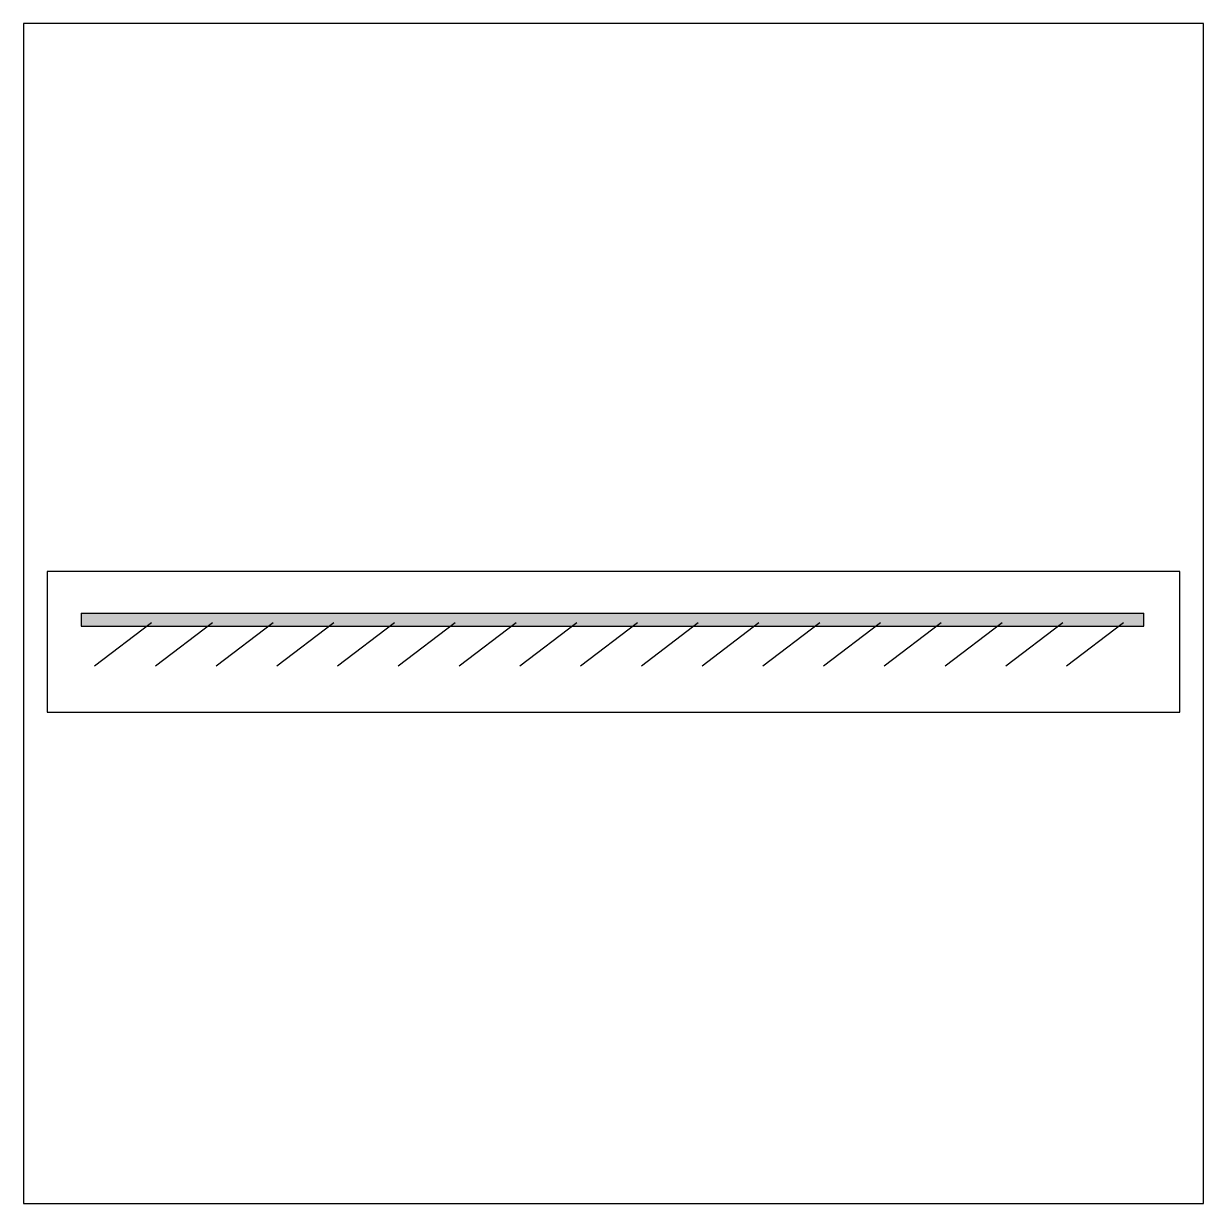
# Model space of a CAD drawing. Header units: millimetres. Extents: x 0 to 1000, y 0 to 1000.
import ezdxf

# ---------------------------------------------------------------- set-up
doc = ezdxf.new("R2010")
doc.units = ezdxf.units.MM
doc.layers.get('0').update_dxf_attribs({"color": 2})
doc.layers.add('1', color=1, linetype='Continuous')
doc.layers.add('2', color=7, linetype='Continuous')

msp = doc.modelspace()

# ---------------------------------------------------------------- hatches: boundary and pattern name
at = {"layer": '2'}
msp.add_hatch(color=256, dxfattribs=at).paths.add_polyline_path([(48.8, 500.3), (48.8, 489.3), (949.6, 489.3), (949.6, 500.3)])

# ---------------------------------------------------------------- linework, layer by layer
at = {"color": 2}
msp.add_lwpolyline([(0, 0), (1000, 0), (1000, 1000), (0, 1000)], close=True, dxfattribs=at)
at = {"layer": '1', "color": 1}
for p, q in [((980, 535.5), (20, 535.5)), ((20, 535.5), (20, 416.3)), ((980, 416.3), (980, 535.5)), ((20, 416.3), (980, 416.3))]:
    msp.add_line(p, q, dxfattribs=at)
at = {"layer": '2'}
for p, q in [((48.8, 500.3), (949.6, 500.3)), ((48.8, 500.3), (48.8, 489.3)), ((949.6, 489.3), (949.6, 500.3)), ((60.2, 455.7), (108.5, 492.4)), ((111.7, 455.7), (160, 492.4)), ((163.2, 455.7), (211.4, 492.4)), ((214.6, 455.7), (262.9, 492.4)), ((266.1, 455.7), (314.4, 492.4)), ((317.6, 455.7), (365.9, 492.4)), ((369.1, 455.7), (417.4, 492.4)), ((420.6, 455.7), (468.9, 492.4)), ((472.1, 455.7), (520.4, 492.4)), ((523.6, 455.7), (571.9, 492.4)), ((575.1, 455.7), (623.3, 492.4)), ((626.5, 455.7), (674.8, 492.4)), ((678, 455.7), (726.3, 492.4)), ((729.5, 455.7), (777.8, 492.4)), ((781, 455.7), (829.3, 492.4)), ((832.5, 455.7), (880.8, 492.4)), ((884, 455.7), (932.3, 492.4)), ((48.8, 489.3), (949.6, 489.3))]:
    msp.add_line(p, q, dxfattribs=at)

doc.saveas('drawing.dxf')
